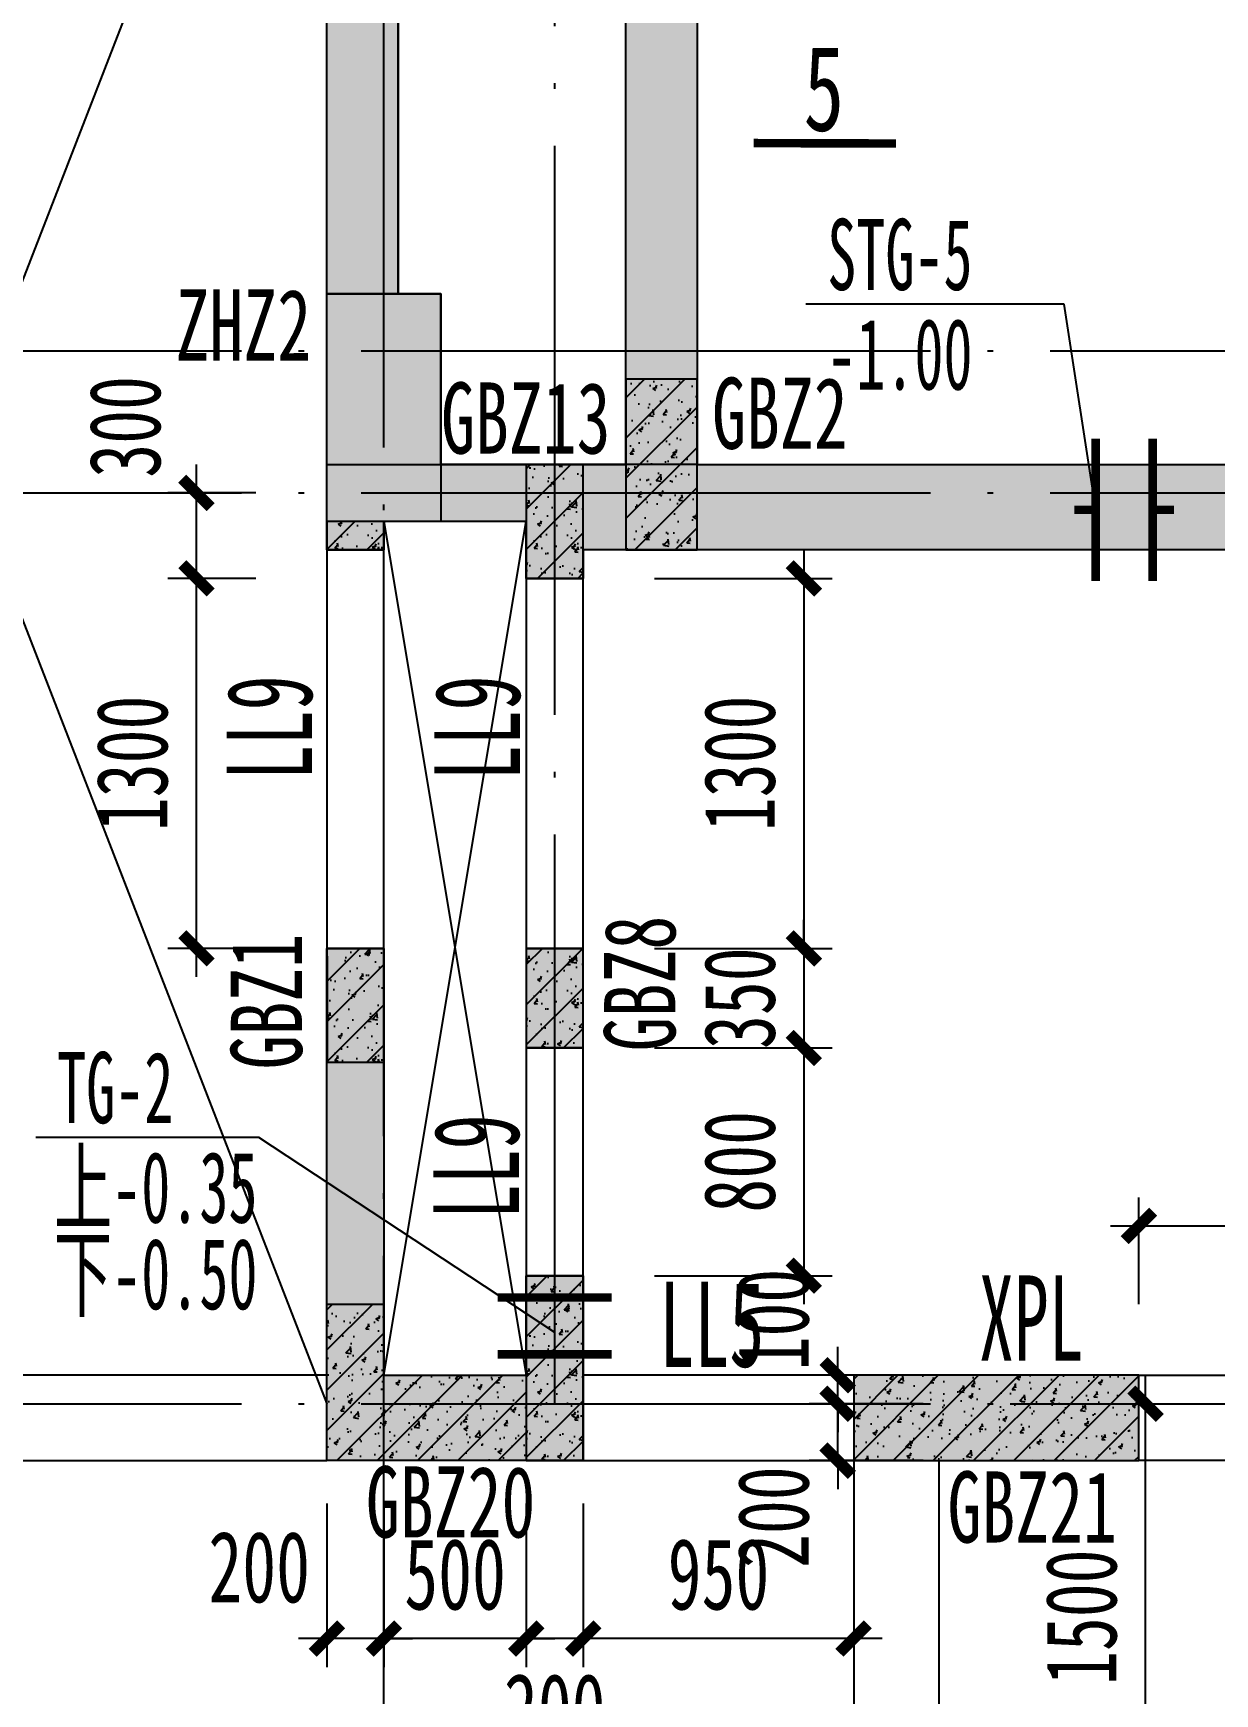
# Model space of a CAD drawing. Extents: x -3200781797 to -8106663, y 494714 to 1244925.
# Drawn here: x -8161764 to -8157614, y 614374 to 620208 of the extents above; entities that cross this region are included whole.
import ezdxf

# ---------------------------------------------------------------- set-up
doc = ezdxf.new("R2010")
doc.units = 0
doc.header["$LTSCALE"] = 1000
doc.header["$MEASUREMENT"] = 0
for name, pattern in [('3#-轴线$0$DOTE', [2.42, 2, -0.2, 0.02, -0.2]), ('3#4#5#模板$0$CONTINOUS', [0]), ('CONTINOUS', [0]), ('DASH', [0.35, 0.25, -0.1])]:
    doc.linetypes.add(name, pattern=pattern)
doc.layers.get('Defpoints').update_dxf_attribs({"color": 30, "linetype": 'DASH'})
for name, color, linetype in [('1----SD', 40, 'Continuous'), ('3#-夹层$0$S-COLU', 252, 'Continuous'), ('3#-夹层$0$S-COLU-HATC', 16, 'Continuous'), ('3#-夹层$0$S-SLAB-HOLE', 5, 'Continuous'), ('3#-夹层$0$S-WALL', 40, 'Continuous'), ('3#-夹层$0$S-WALL-BEAM', 120, 'Continuous'), ('3#-夹层$0$S-WALL-HATC', 253, 'Continuous'), ('3#-轴线$0$A-ANNO-DOTE', 10, '3#-轴线$0$DOTE'), ('3#4#5#模板$0$S-ANNO-TEXT', 7, 'Continuous'), ('3#4#5#模板$0$S-SLAB-TEXT', 120, 'Continuous'), ('3#4#5#模板$0$S-WALL-COLU', 252, '3#4#5#模板$0$CONTINOUS'), ('3#4#5#模板$0$S-WALL-COLU-HATC', 16, 'Continuous'), ('DIM', 3, 'Continuous'), ('DIM_其它', 3, 'Continuous'), ('S-PC-FQ-WYQ', 4, 'Continuous'), ('S-WALL-BEAM-TEXT', 2, 'Continuous'), ('S-WALL-COLU-TEXT', 2, 'Continuous'), ('S-WALL-DIMS', 50, 'Continuous'), ('THICK', 6, 'Continuous')]:
    doc.layers.add(name, color=color, linetype=linetype)
doc.layers.add('设备条件', color=5, linetype='Continuous', lineweight=30)
doc.styles.add('TSSD_Dimension', font='', dxfattribs={"width": 0.7})
doc.styles.add('楷体', font='', dxfattribs={"width": 0.6})
doc.styles.add('楷体GB312', font='', dxfattribs={"width": 0.8})
doc.styles.get('TSSD_Dimension').set_extended_font_data('KaiTi_GB2312')
doc.styles.get('楷体').set_extended_font_data('KaiTi_GB2312')
doc.styles.get('楷体GB312').set_extended_font_data('楷体_GB2312')
doc.dimstyles.new('TSSD_100_100', dxfattribs={"dimtxt": 250, "dimasz": 100, "dimexe": 100, "dimexo": 250, "dimgap": 100, "dimtad": 1, "dimdec": 0, "dimzin": 0, "dimdsep": 46, "dimtxsty": 'TSSD_Dimension', "dimblk": 'ARCHTICK', "dimcen": 0, "dimdle": 100, "dimclrt": 7, "dimadec": 0, "dimazin": 0, "dimtfac": 1, "dimtdec": 0, "dimtix": 1, "dimtmove": 2, "dimatfit": 3, "dimfxl": 1, "dimtolj": 1, "dimtzin": 0, "dimarcsym": 0})
doc.dimstyles.new('TSSD_100_100$0', dxfattribs={"dimtxt": 250, "dimasz": 100, "dimexe": 100, "dimexo": 0, "dimgap": 100, "dimtad": 1, "dimdec": 0, "dimzin": 0, "dimdsep": 46, "dimtxsty": 'TSSD_Dimension', "dimblk1": 'ARCHTICK', "dimblk2": 'ARCHTICK', "dimsah": 1, "dimcen": 0, "dimclrt": 7, "dimadec": 0, "dimazin": 0, "dimtfac": 1, "dimtdec": 0, "dimtix": 1, "dimtmove": 2, "dimatfit": 3, "dimldrblk": 'ARCHTICK', "dimfxl": 300, "dimfxlon": 1, "dimtvp": 0.7, "dimtolj": 1, "dimtzin": 0, "dimarcsym": 0})

# ---------------------------------------------------------------- blocks, each defined once
blk = doc.blocks.new('_ArchTick')
at = {"color": 0, "linetype": 'ByBlock', "const_width": 0.4}
blk.add_lwpolyline([(-0.5, -0.5), (0.5, 0.5)], dxfattribs=at)
blk = doc.blocks.new('*D299')
at = {"layer": 'Defpoints', "color": 0, "transparency": 16777216}
for p in [(-8158582.3, 615392.8), (-8157857.3, 615392.8), (-8158582.3, 613892.8)]:
    blk.add_point(p, dxfattribs=at)
at = {"layer": 'S-WALL-DIMS', "color": 0, "lineweight": -2, "transparency": 16777216}
for p, q in [((-8157857.3, 613792.8), (-8157857.3, 615492.8)), ((-8158332.3, 615392.8), (-8157757.3, 615392.8)), ((-8158332.3, 613892.8), (-8157757.3, 613892.8))]:
    blk.add_line(p, q, dxfattribs=at)
at = {"layer": 'S-WALL-DIMS', "color": 0, "lineweight": -2, "transparency": 16777216, "xscale": 100, "yscale": 100, "zscale": 100}
for p, rotation in [((-8157857.3, 615392.8), 90), ((-8157857.3, 613892.8), 270)]:
    blk.add_blockref('_ArchTick', p, dxfattribs=dict(at, rotation=rotation))
at = {"layer": 'S-WALL-DIMS', "color": 7, "transparency": 16777216, "insert": (-8158082.3, 614642.8), "char_height": 250, "attachment_point": 5, "rotation": 90, "style": 'TSSD_Dimension'}
blk.add_mtext('\\A1;1500', dxfattribs=at)
blk = doc.blocks.new('*D230')
at = {"layer": 'Defpoints', "color": 0, "transparency": 16777216}
for p in [(-8159832.3, 618292.8), (-8159832.3, 616992.8), (-8159057.3, 616992.8)]:
    blk.add_point(p, dxfattribs=at)
at = {"layer": 'S-WALL-DIMS', "color": 0, "lineweight": -2, "transparency": 16777216}
for p, q in [((-8159057.3, 618392.8), (-8159057.3, 616892.8)), ((-8159582.3, 618292.8), (-8158957.3, 618292.8)), ((-8159582.3, 616992.8), (-8158957.3, 616992.8))]:
    blk.add_line(p, q, dxfattribs=at)
at = {"layer": 'S-WALL-DIMS', "color": 0, "lineweight": -2, "transparency": 16777216, "xscale": 100, "yscale": 100, "zscale": 100}
for p, rotation in [((-8159057.3, 618292.8), 90), ((-8159057.3, 616992.8), 270)]:
    blk.add_blockref('_ArchTick', p, dxfattribs=dict(at, rotation=rotation))
at = {"layer": 'S-WALL-DIMS', "color": 7, "transparency": 16777216, "insert": (-8159282.3, 617642.8), "char_height": 250, "attachment_point": 5, "rotation": 90, "style": 'TSSD_Dimension'}
blk.add_mtext('\\A1;1300', dxfattribs=at)
blk = doc.blocks.new('*D87')
at = {"layer": 'Defpoints', "color": 0, "transparency": 16777216}
for p in [(-8159832.3, 616642.8), (-8159832.3, 615842.8), (-8159057.3, 615842.8)]:
    blk.add_point(p, dxfattribs=at)
at = {"layer": 'S-WALL-DIMS', "color": 0, "lineweight": -2, "transparency": 16777216}
for p, q in [((-8159057.3, 616742.8), (-8159057.3, 615742.8)), ((-8159582.3, 616642.8), (-8158957.3, 616642.8)), ((-8159582.3, 615842.8), (-8158957.3, 615842.8))]:
    blk.add_line(p, q, dxfattribs=at)
at = {"layer": 'S-WALL-DIMS', "color": 0, "lineweight": -2, "transparency": 16777216, "xscale": 100, "yscale": 100, "zscale": 100}
for p, rotation in [((-8159057.3, 616642.8), 90), ((-8159057.3, 615842.8), 270)]:
    blk.add_blockref('_ArchTick', p, dxfattribs=dict(at, rotation=rotation))
at = {"layer": 'S-WALL-DIMS', "color": 7, "transparency": 16777216, "insert": (-8159282.3, 616242.8), "char_height": 250, "attachment_point": 5, "rotation": 90, "style": 'TSSD_Dimension'}
blk.add_mtext('\\A1;800', dxfattribs=at)
blk = doc.blocks.new('*D210')
at = {"layer": 'Defpoints', "color": 0, "transparency": 16777216}
for p in [(-8159832.2, 615292.8), (-8158882.3, 615292.8), (-8159832.2, 614567.8)]:
    blk.add_point(p, dxfattribs=at)
at = {"layer": 'S-WALL-DIMS', "color": 0, "lineweight": -2, "transparency": 16777216}
for p, q in [((-8159832.2, 615042.8), (-8159832.2, 614467.8)), ((-8158882.3, 615042.8), (-8158882.3, 614467.8)), ((-8158782.3, 614567.8), (-8159932.2, 614567.8))]:
    blk.add_line(p, q, dxfattribs=at)
at = {"layer": 'S-WALL-DIMS', "color": 0, "lineweight": -2, "transparency": 16777216, "xscale": 100, "yscale": 100, "zscale": 100, "rotation": 180}
blk.add_blockref('_ArchTick', (-8159832.2, 614567.8), dxfattribs=at)
at = {"layer": 'S-WALL-DIMS', "color": 0, "lineweight": -2, "transparency": 16777216, "xscale": 100, "yscale": 100, "zscale": 100}
blk.add_blockref('_ArchTick', (-8158882.3, 614567.8), dxfattribs=at)
at = {"layer": 'S-WALL-DIMS', "color": 7, "transparency": 16777216, "insert": (-8159357.2, 614792.8), "char_height": 250, "attachment_point": 5, "style": 'TSSD_Dimension'}
blk.add_mtext('\\A1;950', dxfattribs=at)
blk = doc.blocks.new('*D35')
at = {"layer": 'Defpoints', "color": 0, "transparency": 16777216}
for p in [(-8159832.4, 616992.8), (-8159832.4, 616642.8), (-8159057.3, 616642.8)]:
    blk.add_point(p, dxfattribs=at)
at = {"layer": 'S-WALL-DIMS', "color": 0, "lineweight": -2, "transparency": 16777216}
for p, q in [((-8159057.3, 616992.8), (-8159057.3, 617092.8)), ((-8159582.4, 616992.8), (-8158957.3, 616992.8)), ((-8159057.3, 616992.8), (-8159057.3, 616642.8)), ((-8159582.4, 616642.8), (-8158957.3, 616642.8)), ((-8159057.3, 616642.8), (-8159057.3, 616542.8))]:
    blk.add_line(p, q, dxfattribs=at)
at = {"layer": 'S-WALL-DIMS', "color": 0, "lineweight": -2, "transparency": 16777216, "xscale": 100, "yscale": 100, "zscale": 100}
for p, rotation in [((-8159057.3, 616992.8), 270), ((-8159057.3, 616642.8), 90)]:
    blk.add_blockref('_ArchTick', p, dxfattribs=dict(at, rotation=rotation))
at = {"layer": 'S-WALL-DIMS', "color": 7, "transparency": 16777216, "insert": (-8159282.3, 616817.8), "char_height": 250, "attachment_point": 5, "rotation": 90, "style": 'TSSD_Dimension'}
blk.add_mtext('\\A1;350', dxfattribs=at)
blk = doc.blocks.new('*D36')
at = {"layer": 'Defpoints', "color": 0, "transparency": 16777216}
for p in [(-8161190.6, 618292.8), (-8160732.3, 618292.8), (-8160732.3, 616992.8)]:
    blk.add_point(p, dxfattribs=at)
at = {"layer": 'S-WALL-DIMS', "color": 0, "lineweight": -2, "transparency": 16777216}
for p, q in [((-8161190.6, 616892.8), (-8161190.6, 618392.8)), ((-8160982.3, 618292.8), (-8161290.6, 618292.8)), ((-8160982.3, 616992.8), (-8161290.6, 616992.8))]:
    blk.add_line(p, q, dxfattribs=at)
at = {"layer": 'S-WALL-DIMS', "color": 0, "lineweight": -2, "transparency": 16777216, "xscale": 100, "yscale": 100, "zscale": 100}
for p, rotation in [((-8161190.6, 618292.8), 90), ((-8161190.6, 616992.8), 270)]:
    blk.add_blockref('_ArchTick', p, dxfattribs=dict(at, rotation=rotation))
at = {"layer": 'S-WALL-DIMS', "color": 7, "transparency": 16777216, "insert": (-8161415.6, 617642.8), "char_height": 250, "attachment_point": 5, "rotation": 90, "style": 'TSSD_Dimension'}
blk.add_mtext('\\A1;1300', dxfattribs=at)
blk = doc.blocks.new('*D39')
at = {"layer": 'Defpoints', "color": 0, "transparency": 16777216}
for p in [(-8161190.6, 618592.8), (-8160732.3, 618592.8), (-8160732.3, 618292.8)]:
    blk.add_point(p, dxfattribs=at)
at = {"layer": 'S-WALL-DIMS', "color": 0, "lineweight": -2, "transparency": 16777216}
for p, q in [((-8161190.6, 618192.8), (-8161190.6, 618692.8)), ((-8160982.3, 618592.8), (-8161290.6, 618592.8)), ((-8160982.3, 618292.8), (-8161290.6, 618292.8))]:
    blk.add_line(p, q, dxfattribs=at)
at = {"layer": 'S-WALL-DIMS', "color": 0, "lineweight": -2, "transparency": 16777216, "xscale": 100, "yscale": 100, "zscale": 100}
for p, rotation in [((-8161190.6, 618592.8), 90), ((-8161190.6, 618292.8), 270)]:
    blk.add_blockref('_ArchTick', p, dxfattribs=dict(at, rotation=rotation))
at = {"layer": 'S-WALL-DIMS', "color": 7, "transparency": 16777216, "insert": (-8161440.6, 618825.2), "char_height": 250, "attachment_point": 5, "rotation": 90, "style": 'TSSD_Dimension'}
blk.add_mtext('\\A1;300', dxfattribs=at)
blk = doc.blocks.new('*D40')
at = {"layer": 'Defpoints', "color": 0, "transparency": 16777216}
for p in [(-8160732.3, 615292.8), (-8160532.3, 615292.8), (-8160732.3, 614567.8)]:
    blk.add_point(p, dxfattribs=at)
at = {"layer": 'S-WALL-DIMS', "color": 0, "lineweight": -2, "transparency": 16777216}
for p, q in [((-8160732.3, 615042.8), (-8160732.3, 614467.8)), ((-8160532.3, 615042.8), (-8160532.3, 614467.8)), ((-8160732.3, 614567.8), (-8160832.3, 614567.8)), ((-8160532.3, 614567.8), (-8160732.3, 614567.8)), ((-8160532.3, 614567.8), (-8160432.3, 614567.8))]:
    blk.add_line(p, q, dxfattribs=at)
at = {"layer": 'S-WALL-DIMS', "color": 0, "lineweight": -2, "transparency": 16777216, "xscale": 100, "yscale": 100, "zscale": 100}
blk.add_blockref('_ArchTick', (-8160732.3, 614567.8), dxfattribs=at)
at = {"layer": 'S-WALL-DIMS', "color": 0, "lineweight": -2, "transparency": 16777216, "xscale": 100, "yscale": 100, "zscale": 100, "rotation": 180}
blk.add_blockref('_ArchTick', (-8160532.3, 614567.8), dxfattribs=at)
at = {"layer": 'S-WALL-DIMS', "color": 7, "transparency": 16777216, "insert": (-8160970.3, 614817.8), "char_height": 250, "attachment_point": 5, "style": 'TSSD_Dimension'}
blk.add_mtext('\\A1;200', dxfattribs=at)
blk = doc.blocks.new('*D37')
at = {"layer": 'Defpoints', "color": 0, "transparency": 16777216}
for p in [(-8160532.3, 615292.8), (-8160032.3, 615292.8), (-8160532.3, 614567.8)]:
    blk.add_point(p, dxfattribs=at)
at = {"layer": 'S-WALL-DIMS', "color": 0, "lineweight": -2, "transparency": 16777216}
for p, q in [((-8160532.3, 615042.8), (-8160532.3, 614467.8)), ((-8160032.3, 615042.8), (-8160032.3, 614467.8)), ((-8160532.3, 614567.8), (-8160632.3, 614567.8)), ((-8160032.3, 614567.8), (-8160532.3, 614567.8)), ((-8160032.3, 614567.8), (-8159932.3, 614567.8))]:
    blk.add_line(p, q, dxfattribs=at)
at = {"layer": 'S-WALL-DIMS', "color": 0, "lineweight": -2, "transparency": 16777216, "xscale": 100, "yscale": 100, "zscale": 100}
blk.add_blockref('_ArchTick', (-8160532.3, 614567.8), dxfattribs=at)
at = {"layer": 'S-WALL-DIMS', "color": 0, "lineweight": -2, "transparency": 16777216, "xscale": 100, "yscale": 100, "zscale": 100, "rotation": 180}
blk.add_blockref('_ArchTick', (-8160032.3, 614567.8), dxfattribs=at)
at = {"layer": 'S-WALL-DIMS', "color": 7, "transparency": 16777216, "insert": (-8160282.3, 614792.8), "char_height": 250, "attachment_point": 5, "style": 'TSSD_Dimension'}
blk.add_mtext('\\A1;500', dxfattribs=at)
blk = doc.blocks.new('*D38')
at = {"layer": 'Defpoints', "color": 0, "transparency": 16777216}
for p in [(-8160032.3, 615292.8), (-8159832.2, 615292.8), (-8160032.3, 614567.8)]:
    blk.add_point(p, dxfattribs=at)
at = {"layer": 'S-WALL-DIMS', "color": 0, "lineweight": -2, "transparency": 16777216}
for p, q in [((-8160032.3, 615042.8), (-8160032.3, 614467.8)), ((-8159832.2, 615042.8), (-8159832.2, 614467.8)), ((-8159732.2, 614567.8), (-8160132.3, 614567.8))]:
    blk.add_line(p, q, dxfattribs=at)
at = {"layer": 'S-WALL-DIMS', "color": 0, "lineweight": -2, "transparency": 16777216, "xscale": 100, "yscale": 100, "zscale": 100, "rotation": 180}
blk.add_blockref('_ArchTick', (-8160032.3, 614567.8), dxfattribs=at)
at = {"layer": 'S-WALL-DIMS', "color": 0, "lineweight": -2, "transparency": 16777216, "xscale": 100, "yscale": 100, "zscale": 100}
blk.add_blockref('_ArchTick', (-8159832.2, 614567.8), dxfattribs=at)
at = {"layer": 'S-WALL-DIMS', "color": 7, "transparency": 16777216, "insert": (-8159932.2, 614317.8), "char_height": 250, "attachment_point": 5, "style": 'TSSD_Dimension'}
blk.add_mtext('\\A1;200', dxfattribs=at)
blk = doc.blocks.new('*D577')
at = {"layer": 'Defpoints', "color": 0, "transparency": 16777216}
for p in [(-8156480.4, 616017.7), (-8157880.4, 615492.8), (-8156480.4, 615492.8)]:
    blk.add_point(p, dxfattribs=at)
at = {"layer": 'DIM', "color": 0, "lineweight": -2, "transparency": 16777216}
for p, q in [((-8157880.4, 615742.8), (-8157880.4, 616117.7)), ((-8156480.4, 615742.8), (-8156480.4, 616117.7)), ((-8157980.4, 616017.7), (-8156380.4, 616017.7))]:
    blk.add_line(p, q, dxfattribs=at)
at = {"layer": 'DIM', "color": 0, "lineweight": -2, "transparency": 16777216, "xscale": 100, "yscale": 100, "zscale": 100, "rotation": 180}
blk.add_blockref('_ArchTick', (-8157880.4, 616017.7), dxfattribs=at)
at = {"layer": 'DIM', "color": 0, "lineweight": -2, "transparency": 16777216, "xscale": 100, "yscale": 100, "zscale": 100}
blk.add_blockref('_ArchTick', (-8156480.4, 616017.7), dxfattribs=at)
at = {"layer": 'DIM', "color": 7, "transparency": 16777216, "insert": (-8157180.4, 616242.7), "char_height": 250, "attachment_point": 5, "style": 'TSSD_Dimension'}
blk.add_mtext('\\A1;1400', dxfattribs=at)
blk = doc.blocks.new('xpl-jia-3')
at = {"layer": 'S-WALL-BEAM-TEXT', "style": '楷体', "width": 0.6}
blk.add_text('XPL', height=300, dxfattribs=at).set_placement((-8208442.2, 615543.8))
blk = doc.blocks.new('3-an-jia')
at = {"layer": 'S-WALL-COLU-TEXT', "style": '楷体GB312', "width": 0.7}
for s, p in [('ZHZ2', (-7961205.9, 619053.4)), ('GBZ2', (-7959321.6, 618743.2)), ('GBZ13', (-7960273.4, 618726.4)), ('GBZ20', (-7960537.5, 614918.1)), ('GBZ21', (-7958494.7, 614900.3))]:
    blk.add_text(s, height=250, dxfattribs=at).set_placement(p)
for s, p in [('GBZ8', (-7959450.6, 616626.4)), ('GBZ1', (-7960761.8, 616562.7))]:
    blk.add_text(s, height=250, rotation=90, dxfattribs=at).set_placement(p)
blk = doc.blocks.new('*D929')
at = {"layer": 'Defpoints', "color": 0, "transparency": 16777216}
for p in [(51043.8, -103788.3), (51496, -103788.3), (51496, -103988.3)]:
    blk.add_point(p, dxfattribs=at)
at = {"layer": 'DIM', "color": 0, "lineweight": -2, "transparency": 16777216}
for p, q in [((51043.8, -103788.3), (51043.8, -103688.3)), ((51343.8, -103788.3), (50943.8, -103788.3)), ((51043.8, -103988.3), (51043.8, -103788.3)), ((51343.8, -103988.3), (50943.8, -103988.3)), ((51043.8, -103988.3), (51043.8, -104088.3))]:
    blk.add_line(p, q, dxfattribs=at)
at = {"layer": 'DIM', "color": 0, "lineweight": -2, "transparency": 16777216, "xscale": 100, "yscale": 100, "zscale": 100}
for p, rotation in [((51043.8, -103788.3), 270), ((51043.8, -103988.3), 90)]:
    blk.add_blockref('_ArchTick', p, dxfattribs=dict(at, rotation=rotation))
at = {"layer": 'DIM', "color": 7, "transparency": 16777216, "insert": (50818.8, -104186.7), "char_height": 250, "attachment_point": 5, "rotation": 90, "style": 'TSSD_Dimension'}
blk.add_mtext('\\A1;200', dxfattribs=at)
blk = doc.blocks.new('*D930')
at = {"layer": 'Defpoints', "color": 0, "transparency": 16777216}
for p in [(51043.8, -103688.3), (51496, -103688.3), (51496, -103788.3)]:
    blk.add_point(p, dxfattribs=at)
at = {"layer": 'DIM', "color": 0, "lineweight": -2, "transparency": 16777216}
for p, q in [((51043.8, -103688.3), (51043.8, -103588.3)), ((51343.8, -103688.3), (50943.8, -103688.3)), ((51043.8, -103788.3), (51043.8, -103688.3)), ((51343.8, -103788.3), (50943.8, -103788.3)), ((51043.8, -103788.3), (51043.8, -103888.3))]:
    blk.add_line(p, q, dxfattribs=at)
at = {"layer": 'DIM', "color": 0, "lineweight": -2, "transparency": 16777216, "xscale": 100, "yscale": 100, "zscale": 100}
for p, rotation in [((51043.8, -103688.3), 270), ((51043.8, -103788.3), 90)]:
    blk.add_blockref('_ArchTick', p, dxfattribs=dict(at, rotation=rotation))
at = {"layer": 'DIM', "color": 7, "transparency": 16777216, "insert": (50818.8, -103492.7), "char_height": 250, "attachment_point": 5, "rotation": 90, "style": 'TSSD_Dimension'}
blk.add_mtext('\\A1;100', dxfattribs=at)
blk = doc.blocks.new('$VALVE$00000553')
at = {"const_width": 30}
for points in [[(0, 100), (0, 175)], [(0, 100), (-250, 100), (-250, 100)], [(0, 100), (250, 100), (250, 100)], [(-250, -100), (-250, -100), (0, -100)], [(250, -100), (250, -100), (0, -100)], [(0, -175), (0, -100)]]:
    blk.add_lwpolyline(points, dxfattribs=at)
blk = doc.blocks.new('RWREQWR EQW')
at = {"layer": '1----SD', "linetype": 'CONTINOUS', "const_width": 30}
for points in [[(2251793, 140515.3), (2251793, 140715.3), (2251793, 140715.3)], [(2251993, 140715.3), (2251993, 140715.3), (2251993, 140515.3)], [(2251793, 140515.3), (2251793, 140315.3), (2251793, 140315.3)], [(2251993, 140315.3), (2251993, 140315.3), (2251993, 140515.3)]]:
    blk.add_lwpolyline(points, dxfattribs=at)
blk = doc.blocks.new('A$C5af27e0e')
at = {"layer": 'DIM_其它'}
for p, q in [((5189.1, 4072.2), (4282.2, 4072.2)), ((5300, 3350), (5189.1, 4072.2)), ((2360.4, 1144.9), (1577.3, 1144.9)), ((3400, 459.5), (2360.4, 1144.9))]:
    blk.add_line(p, q, dxfattribs=at)
at = {"layer": '1----SD', "linetype": 'CONTINOUS', "xscale": -1.000000000000001, "rotation": 90}
blk.add_blockref('$VALVE$00000553', (5400, 3350), dxfattribs=at)
at = {"layer": '1----SD', "linetype": 'CONTINOUS', "rotation": 270}
blk.add_blockref('RWREQWR EQW', (-137115.3, 2252375.3), dxfattribs=at)
at = {"layer": '设备条件', "color": 40, "style": '楷体', "width": 0.6}
for s, p in [('STG-5', (4357.2, 4122.2)), ('-1.00', (4357.2, 3772.2)), ('TG-2', (1652.3, 1194.9)), ('上-0.35', (1641.2, 844.9)), ('下-0.50', (1641.2, 540.9))]:
    blk.add_text(s, height=250, dxfattribs=at).set_placement(p)
blk = doc.blocks.new('3#-夹层$0$zhz')
at = {"layer": '3#-夹层$0$S-COLU-HATC'}
h = blk.add_hatch(color=256, dxfattribs=at)
h.dxf.hatch_style = 1
h.paths.add_polyline_path([(58515, 3066.8), (58915, 3066.8), (58915, 2266.8), (58515, 2266.8)])
at = {"layer": '3#-夹层$0$S-COLU'}
blk.add_lwpolyline([(58515, 3066.8), (58915, 3066.8), (58915, 2266.8), (58515, 2266.8)], close=True, dxfattribs=at)
blk = doc.blocks.new('3#-轴线')
at = {"layer": '3#-轴线$0$A-ANNO-DOTE'}
for points in [[(11600, -7100), (11600, 5500)], [(12200, -3200), (12200, 5500)], [(-3000, 500), (44800, 500)], [(-3000, 0), (44800, 0)], [(-3000, -3200), (44800, -3200)]]:
    blk.add_lwpolyline(points, dxfattribs=at)
blk = doc.blocks.new('3#-夹层')
at = {"layer": '3#-夹层$0$S-WALL-HATC'}
for points in [[(8550, 1300), (8550, 3750), (11500, 3750), (12700, 3750), (12700, 100), (20100, 100), (21700, 100), (29100, 100), (29100, 3750), (30300, 3750), (33250, 3750), (33250, 700), (33000, 700), (33000, 1450), (33000, 3500), (30400, 3500), (30400, 700), (30150, 700), (30150, 3500), (29350, 3500), (29350, 100), (29450, 100), (30400, 100), (30400, -200), (30200, -200), (30200, -100), (29700, -100), (29700, -300), (29500, -300), (29500, -200), (29200, -200), (26950, -200), (26950, -100), (26670, -100), (26670, -200), (21800, -200), (21800, -1800), (21500, -1800), (21500, -200), (20300, -200), (20300, -1800), (20000, -1800), (20000, -200), (15130, -200), (15130, -100), (14850, -100), (14850, -200), (12300, -200), (12300, -300), (12100, -300), (12100, -100), (11600, -100), (11600, -200), (11400, -200), (11400, 100), (12200, 100), (12450, 100), (12450, 3500), (11650, 3500), (11650, 700), (11400, 700), (11400, 3500), (8800, 3500), (8800, 1450), (8800, 700), (8550, 700)], [(12100, -3100), (12100, -2750), (12300, -2750), (12300, -3100), (12300, -3400), (12200, -3400), (11400, -3400), (11400, -3100), (11400, -1750), (11400, -1600), (11600, -1600), (11600, -1750), (11600, -3100)], [(13550, -3400), (14251.9, -3400), (14251.9, -3100), (13350, -3100), (13250, -3100), (13250, -3400)]]:
    blk.add_hatch(color=256, dxfattribs=at).paths.add_polyline_path(points)
blk.add_hatch(color=256, dxfattribs=at).paths.add_polyline_path([(12100, -1950), (12300, -1950), (12300, -1850), (12300, -1700), (12300, -1600), (12100, -1600), (12100, -1700), (12100, -1850)], flags=17)
at = {"layer": '3#-夹层$0$S-SLAB-HOLE'}
for points in [[(8800, -3200), (11400, 3500)], [(8800, 3500), (11400, -3200)], [(11600, -3100), (12100, -100)], [(11600, -100), (12100, -3100)]]:
    blk.add_lwpolyline(points, dxfattribs=at)
at = {"layer": '3#-夹层$0$S-WALL'}
for points in [[(8550, 1300), (8550, 3750), (11500, 3750), (12700, 3750), (12700, 100), (20100, 100)], [(20000, -200), (15130, -200), (15130, -100), (14850, -100), (14850, -200), (12300, -200), (12300, -300), (12100, -300), (12100, -100), (11600, -100), (11600, -200), (11400, -200), (11400, 100), (12200, 100), (12450, 100), (12450, 3500)], [(11650, 3500), (11650, 700), (11400, 700), (11400, 3500)]]:
    blk.add_lwpolyline(points, dxfattribs=at)
for points in [[(12100, -3100), (12100, -2750), (12300, -2750), (12300, -3100), (12300, -3400), (12200, -3400), (11400, -3400), (11400, -3100), (11400, -1750), (11400, -1600), (11400, -1600), (11600, -1600), (11600, -1750), (11600, -3100), (11600, -3100)], [(12100, -1950), (12300, -1950), (12300, -1850), (12300, -1700), (12300, -1600), (12100, -1600), (12100, -1700), (12100, -1850)], [(13550, -3400), (14251.9, -3400), (14251.9, -3100), (13350, -3100), (13250, -3100), (13250, -3400)]]:
    blk.add_lwpolyline(points, close=True, dxfattribs=at)
at = {"layer": '3#-夹层$0$S-WALL-BEAM'}
for p, q in [((13250, -3100), (12300, -3100)), ((12300, -3400), (13250, -3400)), ((13250, -3400), (13250, -4700)), ((13550, -4700), (13550, -3400))]:
    blk.add_line(p, q, dxfattribs=at)
for points in [[(11400, -1600), (11600, -1600), (11600, -200), (11400, -200)], [(12100, -1600), (12300, -1600), (12300, -300), (12100, -300)], [(12100, -2750), (12300, -2750), (12300, -1950), (12100, -1950)], [(14251.9, -3100), (15651.9, -3100), (15651.9, -3400), (14251.9, -3400)]]:
    blk.add_lwpolyline(points, close=True, dxfattribs=at)
at = {"layer": '3#-夹层$0$S-WALL-BEAM', "elevation": 0}
blk.add_lwpolyline([(8800, -3400), (11400, -3400), (11400, -3100), (8800, -3100)], close=True, dxfattribs=at)
at = {"layer": '3#-夹层$0$S-SLAB-HOLE'}
blk.add_blockref('3#-轴线', (0, 0), dxfattribs=at)
at = {"layer": '3#-夹层$0$S-WALL'}
blk.add_blockref('3#-夹层$0$zhz', (-47115, -2366.8), dxfattribs=at)
blk = doc.blocks.new('3#4#5#模板$0$A$C3a591143')
blk.add_lwpolyline([(15180.2, 16165.2), (16230.2, 16165.2), (16230.2, 14315.2), (15330.2, 14315.2), (15330.2, 14915.2), (15180.2, 14915.2)], close=True)
blk = doc.blocks.new('Q-BIM')
at = {"layer": 'DIM'}
for base, p1, p2, picture, middle in [((51043.8, -103688.3), (51496, -103788.3), (51496, -103688.3), '*D930', (50818.8, -103492.7)), ((51043.8, -103788.3), (51496, -103988.3), (51496, -103788.3), '*D929', (50818.8, -104186.7))]:
    dim = blk.add_linear_dim(base=base, p1=p1, p2=p2, angle=90, dimstyle='TSSD_100_100$0', dxfattribs=at)
    dim.commit()
    dim.dimension.update_dxf_attribs({"geometry": picture, "text_midpoint": middle, "dimtype": 128})

msp = doc.modelspace()

# ---------------------------------------------------------------- hatches: boundary and pattern name
at = {"layer": '3#4#5#模板$0$S-WALL-COLU-HATC'}
h = msp.add_hatch(dxfattribs=at)
h.set_pattern_fill('ARMORED', color=256, scale=10, style=0)
h.set_pattern_definition([(50, (-8998.58, 155777.63), (143.4520365, -12.550427), [15, -165]), (355, (-8998.58, 155777.63), (-27.7502667, 150.4384267), [12, -132]), (100.4514, (-8986.63, 155776.58), (115.7018763, 137.8879084), [12.748038, -140.2284224]), (46.1842, (-8998.58, 155817.63), (213.4482097, -33.103803), [22.5, -247.5]), (96.6356, (-8980.8, 155814.87), (186.932541, 194.823574), [19.1220576, -210.3426]), (351.1842, (-8998.58, 155817.63), (186.932389, 194.82372), [18, -198]), (21, (-8978.58, 155807.63), (119.3814104, -80.5237781), [15, -165]), (326, (-8978.58, 155807.63), (48.6630664, 145.030009), [12, -132]), (71.4514, (-8968.63, 155800.92), (168.0445257, 64.5060993), [12.748038, -140.2284224]), (37.5, (-8998.583, 155777.63), (2.43197106, 66.57877077), [0, -130.4, 0, -134, 0, -132.5]), (7.5, (-8998.58, 155777.63), (52.6139075, 78.8823424), [0, -76.4, 0, -127.4, 0, -50.5]), (327.5, (-9043.183, 155777.63), (106.76448723, -4.51097435), [0, -50, 0, -156, 0, -207]), (317.5, (-9063.18, 155777.63), (116.6372339, 20.0209965), [0, -65, 0, -103.6, 0, -147]), (45, (-8998.58, 155777.63), (-70.7106781, 70.7106781), [])])
h.paths.add_polyline_path([(-8159442.6, 618992.8), (-8159682.3, 618992.8), (-8159682.3, 618392.8), (-8159432.3, 618392.8), (-8159432.3, 618992.8)])
h = msp.add_hatch(dxfattribs=at)
h.set_pattern_fill('ARMORED', color=256, scale=10, style=0)
h.set_pattern_definition([(50, (-12048.88, 148726.23), (143.4520365, -12.550427), [15, -165]), (355, (-12048.88, 148726.23), (-27.7502667, 150.4384267), [12, -132]), (100.4514, (-12036.92, 148725.18), (115.7018763, 137.8879084), [12.748038, -140.2284224]), (46.1842, (-12048.88, 148766.23), (213.4482097, -33.103803), [22.5, -247.5]), (96.6356, (-12031.1, 148763.47), (186.932541, 194.823574), [19.1220576, -210.3426]), (351.1842, (-12048.88, 148766.23), (186.932389, 194.82372), [18, -198]), (21, (-12028.88, 148756.23), (119.3814104, -80.5237781), [15, -165]), (326, (-12028.88, 148756.23), (48.6630664, 145.030009), [12, -132]), (71.4514, (-12018.93, 148749.52), (168.0445257, 64.5060993), [12.748038, -140.2284224]), (37.5, (-12048.88, 148726.226), (2.43197106, 66.57877077), [0, -130.4, 0, -134, 0, -132.5]), (7.5, (-12048.88, 148726.226), (52.6139075, 78.8823424), [0, -76.4, 0, -127.4, 0, -50.5]), (327.5, (-12093.48, 148726.226), (106.76448723, -4.51097435), [0, -50, 0, -156, 0, -207]), (317.5, (-12113.48, 148726.23), (116.6372339, 20.0209965), [0, -65, 0, -103.6, 0, -147]), (45, (-12048.88, 148726.23), (-70.7106781, 70.7106781), [])])
h.paths.add_polyline_path([(-8160032.3, 618592.8), (-8160032.1, 618292.8), (-8159832.2, 618292.8), (-8159832.4, 618692.8), (-8160032.3, 618692.8)])
h = msp.add_hatch(dxfattribs=at)
h.set_pattern_fill('ARMORED', color=256, scale=10, style=0)
h.set_pattern_definition([(50, (-12748.88, 148726.23), (143.4520365, -12.550427), [15, -165]), (355, (-12748.88, 148726.23), (-27.7502667, 150.4384267), [12, -132]), (100.4514, (-12736.92, 148725.18), (115.7018763, 137.8879084), [12.748038, -140.2284224]), (46.1842, (-12748.88, 148766.23), (213.4482097, -33.103803), [22.5, -247.5]), (96.6356, (-12731.1, 148763.47), (186.932541, 194.823574), [19.1220576, -210.3426]), (351.1842, (-12748.88, 148766.23), (186.932389, 194.82372), [18, -198]), (21, (-12728.88, 148756.23), (119.3814104, -80.5237781), [15, -165]), (326, (-12728.88, 148756.23), (48.6630664, 145.030009), [12, -132]), (71.4514, (-12718.93, 148749.52), (168.0445257, 64.5060993), [12.748038, -140.2284224]), (37.5, (-12748.88, 148726.226), (2.43197106, 66.57877077), [0, -130.4, 0, -134, 0, -132.5]), (7.5, (-12748.88, 148726.226), (52.6139075, 78.8823424), [0, -76.4, 0, -127.4, 0, -50.5]), (327.5, (-12793.48, 148726.226), (106.76448723, -4.51097435), [0, -50, 0, -156, 0, -207]), (317.5, (-12813.48, 148726.23), (116.6372339, 20.0209965), [0, -65, 0, -103.6, 0, -147]), (45, (-12748.88, 148726.23), (-70.7106781, 70.7106781), [])])
h.paths.add_polyline_path([(-8160732.3, 618492.8), (-8160732.2, 618392.8), (-8160532.3, 618392.8), (-8160532.4, 618492.8)])
h = msp.add_hatch(dxfattribs=at)
h.set_pattern_fill('ARMORED', color=256, scale=10, style=0)
h.set_pattern_definition([(50, (-12748.79, 146926.23), (143.4520365, -12.550427), [15, -165]), (355, (-12748.79, 146926.23), (-27.7502667, 150.4384267), [12, -132]), (100.4514, (-12736.83, 146925.18), (115.7018763, 137.8879084), [12.748038, -140.2284224]), (46.1842, (-12748.79, 146966.23), (213.4482097, -33.103803), [22.5, -247.5]), (96.6356, (-12731, 146963.47), (186.932541, 194.823574), [19.1220576, -210.3426]), (351.1842, (-12748.79, 146966.23), (186.932389, 194.82372), [18, -198]), (21, (-12728.79, 146956.23), (119.3814104, -80.5237781), [15, -165]), (326, (-12728.79, 146956.23), (48.6630664, 145.030009), [12, -132]), (71.4514, (-12718.84, 146949.52), (168.0445257, 64.5060993), [12.748038, -140.2284224]), (37.5, (-12748.79, 146926.226), (2.43197106, 66.57877077), [0, -130.4, 0, -134, 0, -132.5]), (7.5, (-12748.79, 146926.226), (52.6139075, 78.8823424), [0, -76.4, 0, -127.4, 0, -50.5]), (327.5, (-12793.39, 146926.226), (106.76448723, -4.51097435), [0, -50, 0, -156, 0, -207]), (317.5, (-12813.39, 146926.23), (116.6372339, 20.0209965), [0, -65, 0, -103.6, 0, -147]), (45, (-12748.79, 146926.23), (-70.7106781, 70.7106781), [])])
h.paths.add_polyline_path([(-8160732, 616941.3), (-8160732, 616592.8), (-8160532.1, 616592.8), (-8160532.3, 616992.8), (-8160732.2, 616992.8)])
h = msp.add_hatch(dxfattribs=at)
h.set_pattern_fill('ARMORED', color=256, scale=10, style=0)
h.set_pattern_definition([(50, (-12048.88, 147126.23), (143.4520365, -12.550427), [15, -165]), (355, (-12048.88, 147126.23), (-27.7502667, 150.4384267), [12, -132]), (100.4514, (-12036.92, 147125.18), (115.7018763, 137.8879084), [12.748038, -140.2284224]), (46.1842, (-12048.88, 147166.23), (213.4482097, -33.103803), [22.5, -247.5]), (96.6356, (-12031.1, 147163.47), (186.932541, 194.823574), [19.1220576, -210.3426]), (351.1842, (-12048.88, 147166.23), (186.932389, 194.82372), [18, -198]), (21, (-12028.88, 147156.23), (119.3814104, -80.5237781), [15, -165]), (326, (-12028.88, 147156.23), (48.6630664, 145.030009), [12, -132]), (71.4514, (-12018.93, 147149.52), (168.0445257, 64.5060993), [12.748038, -140.2284224]), (37.5, (-12048.88, 147126.226), (2.43197106, 66.57877077), [0, -130.4, 0, -134, 0, -132.5]), (7.5, (-12048.88, 147126.226), (52.6139075, 78.8823424), [0, -76.4, 0, -127.4, 0, -50.5]), (327.5, (-12093.48, 147126.226), (106.76448723, -4.51097435), [0, -50, 0, -156, 0, -207]), (317.5, (-12113.48, 147126.23), (116.6372339, 20.0209965), [0, -65, 0, -103.6, 0, -147]), (45, (-12048.88, 147126.23), (-70.7106781, 70.7106781), [])])
h.paths.add_polyline_path([(-8160032.3, 616992.8), (-8160032.1, 616642.8), (-8159832.2, 616642.8), (-8159832.4, 616992.8), (-8160032.3, 616992.8)])
h = msp.add_hatch(dxfattribs=at)
h.set_pattern_fill('ARMORED', color=256, scale=10, style=0)
h.set_pattern_definition([(50, (-12048.88, 145676.23), (143.4520365, -12.550427), [15, -165]), (355, (-12048.88, 145676.23), (-27.7502667, 150.4384267), [12, -132]), (100.4514, (-12036.92, 145675.18), (115.7018763, 137.8879084), [12.748038, -140.2284224]), (46.1842, (-12048.88, 145716.23), (213.4482097, -33.103803), [22.5, -247.5]), (96.6356, (-12031.1, 145713.47), (186.932541, 194.823574), [19.1220576, -210.3426]), (351.1842, (-12048.88, 145716.23), (186.932389, 194.82372), [18, -198]), (21, (-12028.88, 145706.23), (119.3814104, -80.5237781), [15, -165]), (326, (-12028.88, 145706.23), (48.6630664, 145.030009), [12, -132]), (71.4514, (-12018.93, 145699.52), (168.0445257, 64.5060993), [12.748038, -140.2284224]), (37.5, (-12048.88, 145676.226), (2.43197106, 66.57877077), [0, -130.4, 0, -134, 0, -132.5]), (7.5, (-12048.88, 145676.226), (52.6139075, 78.8823424), [0, -76.4, 0, -127.4, 0, -50.5]), (327.5, (-12093.48, 145676.226), (106.76448723, -4.51097435), [0, -50, 0, -156, 0, -207]), (317.5, (-12113.48, 145676.23), (116.6372339, 20.0209965), [0, -65, 0, -103.6, 0, -147]), (45, (-12048.88, 145676.23), (-70.7106781, 70.7106781), [])])
h.paths.add_polyline_path([(-8160032.1, 615691.3), (-8160032.1, 615192.8), (-8159832.2, 615192.8), (-8159832.4, 615842.8), (-8160032.3, 615842.8)])
h = msp.add_hatch(dxfattribs=at)
h.set_pattern_fill('ARMORED', color=256, scale=10, style=0)
h.set_pattern_definition([(50, (-3953.56, 148627.73), (143.4520365, -12.550427), [15, -165]), (355, (-3953.56, 148627.73), (-27.7502667, 150.4384267), [12, -132]), (100.4514, (-3941.61, 148626.69), (115.7018763, 137.8879084), [12.748038, -140.2284224]), (46.1842, (-3953.56, 148667.73), (213.4482097, -33.103803), [22.5, -247.5]), (96.6356, (-3935.78, 148664.97), (186.932541, 194.823574), [19.1220576, -210.3426]), (351.1842, (-3953.56, 148667.73), (186.932389, 194.82372), [18, -198]), (21, (-3933.56, 148657.73), (119.3814104, -80.5237781), [15, -165]), (326, (-3933.56, 148657.73), (48.6630664, 145.030009), [12, -132]), (71.4514, (-3923.61, 148651.02), (168.0445257, 64.5060993), [12.748038, -140.2284224]), (37.5, (-3953.56, 148627.73), (2.43197106, 66.57877077), [0, -130.4, 0, -134, 0, -132.5]), (7.5, (-3953.56, 148627.73), (52.6139075, 78.8823424), [0, -76.4, 0, -127.4, 0, -50.5]), (327.5, (-3998.16, 148627.73), (106.76448723, -4.51097435), [0, -50, 0, -156, 0, -207]), (317.5, (-4018.16, 148627.73), (116.6372339, 20.0209965), [0, -65, 0, -103.6, 0, -147]), (45, (-3953.56, 148627.73), (-70.7106781, 70.7106781), [])])
h.paths.add_polyline_path([(-8160732.3, 615192.8), (-8160732.3, 615742.8), (-8160532.3, 615742.8), (-8160532.3, 615492.8), (-8160032.1, 615492.8), (-8160032.1, 615192.8)])
h = msp.add_hatch(dxfattribs=at)
h.set_pattern_fill('ARMORED', color=256, scale=10, style=0)
h.set_pattern_definition([(50, (-4121.74, 148627.73), (143.4520365, -12.550427), [15, -165]), (355, (-4121.74, 148627.73), (-27.7502667, 150.4384267), [12, -132]), (100.4514, (-4109.79, 148626.69), (115.7018763, 137.8879084), [12.748038, -140.2284224]), (46.1842, (-4121.74, 148667.73), (213.4482097, -33.103803), [22.5, -247.5]), (96.6356, (-4103.96, 148664.97), (186.932541, 194.823574), [19.1220576, -210.3426]), (351.1842, (-4121.74, 148667.73), (186.932389, 194.82372), [18, -198]), (21, (-4101.74, 148657.73), (119.3814104, -80.5237781), [15, -165]), (326, (-4101.74, 148657.73), (48.6630664, 145.030009), [12, -132]), (71.4514, (-4091.8, 148651.02), (168.0445257, 64.5060993), [12.748038, -140.2284224]), (37.5, (-4121.743, 148627.73), (2.43197106, 66.57877077), [0, -130.4, 0, -134, 0, -132.5]), (7.5, (-4121.74, 148627.73), (52.6139075, 78.8823424), [0, -76.4, 0, -127.4, 0, -50.5]), (327.5, (-4166.343, 148627.73), (106.76448723, -4.51097435), [0, -50, 0, -156, 0, -207]), (317.5, (-4186.34, 148627.73), (116.6372339, 20.0209965), [0, -65, 0, -103.6, 0, -147]), (45, (-4121.74, 148627.73), (-70.7106781, 70.7106781), [])])
h.paths.add_polyline_path([(-8157880.4, 615192.8), (-8157880.4, 615492.8), (-8158882.3, 615492.8), (-8158882.3, 615192.8)])

# ---------------------------------------------------------------- linework, layer by layer
at = {"layer": '3#4#5#模板$0$S-WALL-COLU', "linetype": 'ByBlock'}
for points in [[(-8159442.6, 618992.8), (-8159682.3, 618992.8), (-8159682.3, 618392.8), (-8159432.3, 618392.8), (-8159432.3, 618992.8)], [(-8160032.3, 618592.8), (-8160032.1, 618292.8), (-8159832.2, 618292.8), (-8159832.4, 618692.8), (-8160032.3, 618692.8), (-8160032.3, 618592.8)], [(-8160732.3, 618492.8), (-8160732.2, 618392.8), (-8160532.3, 618392.8), (-8160532.4, 618492.8), (-8160732.3, 618492.8), (-8160732.3, 618492.8)], [(-8160732, 616941.3), (-8160732, 616592.8), (-8160532.1, 616592.8), (-8160532.3, 616992.8), (-8160732.2, 616992.8), (-8160732, 616941.3)], [(-8160032.3, 616992.8), (-8160032.1, 616642.8), (-8159832.2, 616642.8), (-8159832.4, 616992.8), (-8160032.3, 616992.8), (-8160032.3, 616992.8)], [(-8160032.1, 615691.3), (-8160032.1, 615192.8), (-8159832.2, 615192.8), (-8159832.4, 615842.8), (-8160032.3, 615842.8), (-8160032.1, 615691.3)], [(-8160732.3, 615192.8), (-8160732.3, 615742.8), (-8160532.3, 615742.8), (-8160532.3, 615492.8), (-8160032.1, 615492.8), (-8160032.1, 615192.8), (-8160732.3, 615192.8), (-8160732.3, 615192.8)], [(-8157880.4, 615192.8), (-8157880.4, 615492.8), (-8158882.3, 615492.8), (-8158882.3, 615192.8), (-8157880.4, 615192.8)]]:
    msp.add_lwpolyline(points, close=True, dxfattribs=at)
at = {"layer": 'THICK', "const_width": 30}
msp.add_lwpolyline([(-8159233.2, 619822.2), (-8158734.2, 619820.7)], dxfattribs=at)

# ---------------------------------------------------------------- block references
at = {"layer": '3#4#5#模板$0$S-ANNO-TEXT'}
msp.add_blockref('3#-夹层', (-8172132.3, 618592.8), dxfattribs=at)
at = {"layer": '3#4#5#模板$0$S-SLAB-TEXT'}
msp.add_blockref('3#4#5#模板$0$A$C3a591143', (-8175662.4, 604377.6), dxfattribs=at)
at = {"layer": 'S-PC-FQ-WYQ'}
for name, p in [('xpl-jia-3', (50000, 0)), ('3-an-jia', (-200058.1, 4.9))]:
    msp.add_blockref(name, p, dxfattribs=at)
at = {"layer": 'S-WALL-DIMS'}
msp.add_blockref('Q-BIM', (-8209982.3, 719181.1), dxfattribs=at)
at = {"layer": '设备条件'}
msp.add_blockref('A$C5af27e0e', (-8163332.3, 615183.8), dxfattribs=at)

# ---------------------------------------------------------------- texts
at = {"layer": 'S-WALL-BEAM-TEXT', "style": '楷体', "width": 0.6}
for s, rotation, p in [('LL9', 90.00093, (-8160784.8, 617584.4)), ('LL9', 90.00093, (-8160054.8, 617584)), ('LL9', 90.00093, (-8160058.2, 616041.8)), ('LL5', 0.00004, (-8159564, 615522.3))]:
    msp.add_text(s, height=300, rotation=rotation, dxfattribs=at).set_placement(p)
at = {"layer": 'THICK', "style": '楷体', "width": 0.7}
msp.add_text('5', height=300, rotation=359.70595, dxfattribs=at).set_placement((-8159058.8, 619865.6))

# ---------------------------------------------------------------- dimensions: what is measured, and where the dimension line sits
at = {"layer": 'DIM'}
dim = msp.add_linear_dim(base=(-8156480.4, 616017.7), p1=(-8157880.4, 615492.8), p2=(-8156480.4, 615492.8), dimstyle='TSSD_100_100', dxfattribs=at)
dim.commit()
dim.dimension.update_dxf_attribs({"geometry": '*D577', "text_midpoint": (-8157180.4, 616242.7)})
at = {"layer": 'S-WALL-DIMS'}
for base, p1, p2, angle, picture, middle in [((-8161190.6, 618592.8), (-8160732.3, 618292.8), (-8160732.3, 618592.8), 90, '*D39', (-8161440.6, 618825.2)), ((-8160732.3, 614567.8), (-8160532.3, 615292.8), (-8160732.3, 615292.8), 180, '*D40', (-8160970.3, 614817.8)), ((-8160032.3, 614567.8), (-8159832.2, 615292.8), (-8160032.3, 615292.8), 180, '*D38', (-8159932.2, 614317.8))]:
    dim = msp.add_linear_dim(base=base, p1=p1, p2=p2, angle=angle, dimstyle='TSSD_100_100', dxfattribs=at)
    dim.commit()
    dim.dimension.update_dxf_attribs({"geometry": picture, "text_midpoint": middle, "dimtype": 160})
for base, p1, p2, angle, picture, middle in [((-8161190.6, 618292.8), (-8160732.3, 616992.8), (-8160732.3, 618292.8), 90, '*D36', (-8161415.6, 617642.8)), ((-8159057.3, 616992.8), (-8159832.3, 618292.8), (-8159832.3, 616992.8), 270, '*D230', (-8159282.3, 617642.8)), ((-8159057.3, 616642.8), (-8159832.4, 616992.8), (-8159832.4, 616642.8), 90, '*D35', (-8159282.3, 616817.8)), ((-8159057.3, 615842.8), (-8159832.3, 616642.8), (-8159832.3, 615842.8), 270, '*D87', (-8159282.3, 616242.8)), ((-8157857.3, 615392.8), (-8158582.3, 613892.8), (-8158582.3, 615392.8), 90, '*D299', (-8158082.3, 614642.8)), ((-8160532.3, 614567.8), (-8160032.3, 615292.8), (-8160532.3, 615292.8), 180, '*D37', (-8160282.3, 614792.8)), ((-8159832.2, 614567.8), (-8158882.3, 615292.8), (-8159832.2, 615292.8), 180, '*D210', (-8159357.2, 614792.8))]:
    dim = msp.add_linear_dim(base=base, p1=p1, p2=p2, angle=angle, dimstyle='TSSD_100_100', dxfattribs=at)
    dim.commit()
    dim.dimension.update_dxf_attribs({"geometry": picture, "text_midpoint": middle})

doc.saveas('drawing.dxf')
